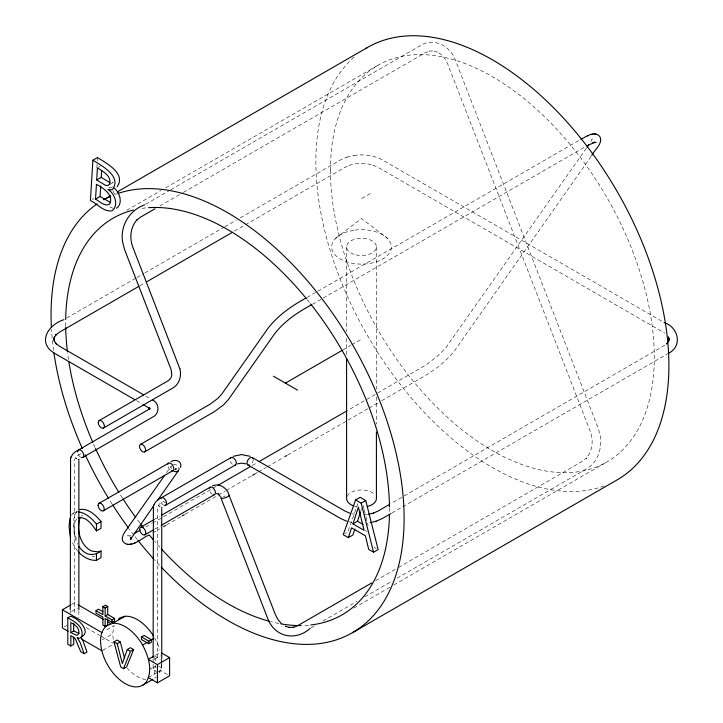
<?xml version="1.0" encoding="UTF-8"?>
<svg xmlns="http://www.w3.org/2000/svg" width="723" height="723" viewBox="0 0 723 723"><rect width="100%" height="100%" fill="white"/><g stroke="black" fill="none" stroke-linecap="round" stroke-linejoin="round"><path stroke-width="0.54" stroke-dasharray="3.62 2.71" d="M96.837 167.637L97.18 162.033M97.253 160.913L97.46 157.551M113.258 639.43L112.652 633.818L114.117 625.558L104.754 630.971M161.844 663.271L161.121 669.164L158.653 674.613M360.913 510.79L361.599 508.694M357.921 503.633L347.808 532.056L345.07 533.637M154.415 674.053L155.87 665.802L149.788 669.317M590.98 141.627L592.155 138.816L592.453 140.967M76.548 518.915C72.002 526.452 73.891 536.638 77.478 544.256M166.579 472.607L171.089 466.19M586.38 148.26L445.278 348.477L436.647 356.855L426.308 364.772L348.025 410.23M591.143 156.385L454.857 350.284C446.95 360.461 436.647 368.585 425.73 375.309L379.765 401.843M71.288 515.336L73.059 513.303L76.71 511.197M77.036 511.351C71.053 520 73.529 532.191 77.478 541.283M109.643 184.627L113.972 181.771M335.671 238.292L361.5 218.482L387.329 238.292M664.88 345.187L390.863 503.66M81.112 516.285L82.621 515.255M98.328 167.293L100.154 166.236M110.682 187.826L112.508 186.769M92.255 199.494L94.08 198.436M126.76 210.294L160.958 190.547M165.838 187.727L377.876 65.314M145.477 204.347L169.86 190.266M170.836 189.706L421.563 44.943C434.604 37.28 450.98 46.905 455.409 60.208L598.319 428.531L600.298 435.888C602.169 447.962 598.057 461.753 587.284 468.414L396.068 578.816M159.937 205.938L182.386 192.978M183.362 192.408L425.486 52.625L430.022 50.89L429.372 51.098L433.908 50.935L433.24 50.845L437.74 52.183L437.216 51.839L441.419 54.641L444.952 58.699L447.682 63.931L590.239 431.36C593.619 440.343 592.67 450.781 586.163 458.391L586.57 458.002L582.593 461.184L397.099 568.278M66.769 318.012L136.005 278.039M136.981 277.469L143.814 273.529M144.79 272.969L223.778 227.356M224.754 226.796L236.457 220.045M240.361 217.786L340.813 159.792L347.203 157.054M139.738 285.82L144.618 283.009M234.469 231.125L344.835 167.411L349.824 165.196L349.381 165.305C357.234 162.847 365.766 162.847 373.619 165.305L373.176 165.196L378.165 167.411L664.88 333.213M370.321 193.529L361.5 198.617L363.145 198.229M307.049 297.442L316.828 291.794M317.804 291.233L579.9 139.91M312.426 304.284L322.196 298.635M323.181 298.075L586.064 146.299M80.669 453.683L77.623 455.445A4.302 2.485 -60 0 0 74.577 460.714L74.577 614.514M342.964 349.896L350.772 345.395M351.749 344.835L361.5 339.195M154.098 519.557L159.9 516.213M145.73 527.022L151.595 523.642M152.571 523.072L212.191 488.658M213.168 488.088L216.096 486.398M252.255 465.522L257.144 462.702M154.568 529.227L160.379 525.874M152.878 532.842L159.72 528.884M166.57 524.934L181.238 516.466M185.151 514.207L217.424 495.571M218.4 495.011L225.242 491.062M226.227 490.492L252.625 475.246M254.586 474.116L257.515 472.426M258.5 471.857L266.317 467.347M267.302 466.778L283.922 457.18M287.835 454.921L368.034 408.622M369.01 408.061L378.789 402.413M71.767 604.356L74.577 602.738L77.469 604.401M71.532 611.522L77.623 608.007M64.275 626.886L67.085 625.259M102.35 639.765L112.652 633.818M102.883 650.248L113.177 644.301M157.424 618.861L157.424 618.057M391.938 512.978L401.699 507.347M402.675 506.778L666.958 354.189M155.355 660.976L154.415 655.851L159.629 652.842M154.388 659.349L160.47 655.842M148.323 677.568L157.885 672.047M158.762 671.55L160.497 670.546L167.781 674.749M375.617 580.677L396.123 568.847M311.188 627.817L314.116 626.127M322.892 621.057L357.045 601.346M364.844 596.837L391.188 581.635M353.809 608.07L389.959 587.203M393.872 584.943L606.877 461.961M73.059 513.303L77.099 511.929M112.381 182.901L113.294 182.521M130.764 535.219L126.932 535.915L130.05 536.602M353.872 155.463C363.461 154.089 373.547 155.237 382.187 159.792L663.063 321.952M367.546 514.541L363.588 514.803M346.76 157.162L354.098 155.4M352.3 513.791L354.523 514.324M348.784 521.726L351.839 522.458M113.168 208.332L107.899 206.182M92.038 556.023L94.83 556.936M76.755 458.518L75.825 457.921L76.81 458.427M160.271 506.678C158.897 506.606 157.885 504.817 159.666 506.254M145.703 396.023L150.592 398.843M365.377 530.537L367.221 531.595M136.475 400.632L142.286 403.985M374.243 547.32L376.186 548.441M165.793 502.837L163.515 501.518L160.47 503.271A4.302 2.485 -60 0 0 157.424 508.549L157.424 657.596M154.415 655.851L160.47 659.349M86.145 627.618L99.647 635.409M100.614 635.969L113.15 643.208M108.857 186.977L110.402 188.224M77.741 551.098L74.55 546.832L71.505 540.668M112.779 190.601L114.948 194.713M154.74 637.984L158.653 646.145L159.864 650.212M363.226 505.567L364.003 508.721M364.256 509.778L365.811 516.095M366.064 517.153L368.134 525.576M161.654 659.394L161.961 662.286M376.412 246.905L376.412 389.101M376.412 396.999L376.412 424.085M346.588 246.905L346.588 331.541M346.588 338.319L346.588 355.246M161.735 659.828L161.735 663.217M161.735 664.347L161.735 668.865A4.302 2.485 0 0 1 158.545 671.26M153.122 658.698L153.122 663.217M153.122 664.347L153.122 668.865A4.302 2.485 0 0 0 156.313 671.26M78.879 610.881L78.879 617.65M70.276 610.926L70.276 613.176M159.638 565.422A249.652 144.139 60 0 1 154.216 559.566M137.271 539.53A249.652 144.139 60 0 1 134.568 536.059M133.891 535.192A249.652 144.139 60 0 1 129.218 528.992M112.056 503.94A249.652 144.139 60 0 1 109.065 499.168M53.583 350.465A249.652 144.139 60 0 1 51.505 329.444M114.776 194.595A249.652 144.139 60 0 1 116.891 193.818M308.549 625.196A229.001 132.219 60 0 1 302.214 625.549M278.726 623.461A229.001 132.219 60 0 1 270.646 621.626M159.873 547.275A229.001 132.219 60 0 1 154.614 541.319M139.828 523A229.001 132.219 60 0 1 136.493 518.518M122.449 498.03A229.001 132.219 60 0 1 119.431 493.24M95.065 447.483A229.001 132.219 60 0 1 93.249 443.38M68.504 359.638A229.001 132.219 60 0 1 67.564 352.77M65.676 326.2A229.001 132.219 60 0 1 65.676 319.494M142.106 208.36A229.001 132.219 60 0 1 148.703 207.673M307.121 299.566A229.001 132.219 60 0 1 309.914 303.045M389.498 507.889A229.001 132.219 60 0 1 389.48 513.538M604.121 485.955A249.652 144.139 60 0 1 367.546 335.707A249.652 144.139 60 0 1 355.716 55.707M170.113 469.751A4.302 2.377 59.4 0 1 167.808 465.088M171.478 468.784A4.302 3.317 36.1 0 1 171.27 466.01M173.285 464.401A4.302 3.317 36.1 0 1 178.626 467.23M212.472 494.342A4.302 2.458 57.8 0 1 209.417 490.104M223.38 496.719A4.302 0.831 -19.7 0 1 225.449 495.933M356.71 506.724A14.912 8.613 0 0 1 354.903 506.29M347.094 496.34A14.912 8.613 0 0 1 359.557 490.031A14.912 8.613 0 0 1 374.415 494.27M80.669 457.198A4.302 2.485 60 0 1 77.723 452.896M70.42 621.672A4.302 2.485 0 0 1 70.276 621.03M163.515 505.034A4.302 2.485 60 0 1 160.578 500.732M158.545 666.461A4.302 2.485 0 0 1 161.735 668.865M153.122 668.865A4.302 2.485 0 0 1 156.313 666.461M145.73 679.665A34.867 20.127 60 0 1 127.131 668.106M156.466 677.026A34.867 20.127 60 0 1 154.74 678.246M232.363 464.256A4.302 2.567 58.4 0 1 230.031 459.602M253.303 459.602A4.302 2.567 -58.4 0 1 250.158 464.817M353.782 230.266L346.588 231.984A29.833 17.225 0 0 0 344.392 261.003A29.833 17.225 0 0 0 390.872 249.887A29.833 17.225 0 0 0 353.782 230.266M354.044 254.36L350.953 252.987A14.912 8.613 0 0 1 356.403 238.807A14.912 8.613 0 0 1 376.358 247.655A14.912 8.613 0 0 1 354.044 254.36M330.447 170.149A229.001 132.219 60 0 0 573.339 472.318A229.001 132.219 60 0 0 573.339 148.45A229.001 132.219 60 0 0 330.447 170.149"/><path stroke-width="1.08" d="M92.896 160.181L90.429 200.542C97.37 203.841 103.579 212.074 111.984 210.863C119.223 205.477 114.704 193.484 107.944 189.408L110.502 189.959L112.544 189.381C121.916 176.394 101.699 165.703 92.896 160.181L97.46 157.551C106.263 163.064 126.489 173.755 117.108 186.751M96.674 179.982L97.415 167.817C102.928 171.369 112.354 176.376 109.408 184.41L107.817 185.54L105.377 185.251L96.674 179.982L101.238 177.352L101.645 170.718M95.499 199.123L96.457 184.293C103 187.962 114.216 194.948 109.616 204.103C104.736 207.013 99.575 201.274 95.499 199.123L100.072 196.493L100.75 185.892M70.565 458.617L70.276 609.805M153.412 506.452L153.122 657.578M70.023 518.21L69.01 526.471L70.375 537.189M668.432 341.608L669.191 338.292L669.191 340.108L668.432 336.791M180.434 467.401C182.856 461.672 175.201 458.319 171.08 461.762M70.953 457.307L72.698 454.18L75.328 451.794L148.107 409.778L149.589 408.667L149.462 407.98L149.824 409.082L149.001 407.935L149.589 408.459L143.253 404.546M153.8 505.142L155.544 502.006L158.174 499.629L230.953 457.614M70.429 459.06L71.017 457.081M153.285 506.895L153.872 504.916M161.618 507.763L161.889 507.293M352.932 523.877L358.4 507.148L364.085 530.321L352.932 523.877L357.496 521.247L360.578 511.83M348.323 537.623L351.595 527.853L365.422 535.833L368.703 549.399L373.565 552.2L378.129 549.561L365.739 500.524L360.171 497.316L355.608 499.955L343.244 534.695L348.323 537.623L352.887 534.993L354.848 529.128M79.955 517.948C77.216 526.38 78.473 536.33 83.398 543.768A16.376 9.453 60 0 0 91.884 551.116L97.768 551.812L101.03 551.071L101.03 557.695L96.466 560.325C89.498 560.786 83.028 556.882 78.418 551.911M113.972 641.825L120.75 667.058L123.525 668.658L126.633 666.868L133.61 649.57L130.384 647.709L127.275 649.507L122.332 663.506L117.198 643.687L113.972 641.825L117.081 640.027L120.298 641.888L124.627 658.581M123.525 668.658L130.502 651.369L133.61 649.57M164.645 475.354L125.359 531.242C123.055 534.36 120.289 540 124.329 542.955C132.39 548.188 141.807 537.767 148.965 535.101M153.303 506.407L130.908 538.689L131.179 537.695L130.845 539.584L130.547 537.433M157.804 500.009L178.373 470.736M587.031 147.338L588.974 144.573M591.794 155.463C594.333 149.923 603.28 143.669 599.873 136.656C594.957 130.267 586.172 136.62 580.885 139.349M668.847 340.831L666.588 343.985L667.184 343.452M79.042 459.466L78.771 459.936L78.337 459.43M118.31 619.313L119.873 617.858L124.98 616.285A34.867 20.127 60 0 1 153.701 636.258M667.935 353.628C683.072 346.434 678.599 327.176 664.039 322.512M116.548 208.224C123.262 203.47 119.792 192.661 114.306 188.107M110.574 195.797L103.732 199.747A249.652 144.139 60 0 1 110.637 196.304M117.415 191.848L367.546 47.438M144.501 204.916C129.119 210.294 119.738 226.606 122.702 242.512L124.681 249.869L171.206 369.787L171.821 375.192L170.854 378.12L168.712 380.434L99.15 420.596M155.047 208.757L140.407 217.216L136.43 220.398L136.837 220C130.339 227.555 129.408 237.975 132.761 247.04L179.828 368.694M63.841 319.702C47.664 324.889 36.647 343.181 55.065 353.628L134.532 399.512M138.762 286.389L59.648 332.065L55.816 334.948L56.412 334.415L54.153 337.569L54.568 336.791L53.809 340.108L53.809 338.292L54.568 341.608L54.153 340.831L56.412 343.985L55.816 343.452L59.648 346.335L143.75 394.894M146.57 281.88L232.517 232.255M306.073 298.012C291.857 305.739 278.165 315.228 268.143 328.106L221.645 394.261L217.695 398.536L210.05 404.22L140.416 444.428M311.45 304.844C297.768 312.273 284.392 321.157 274.758 333.61L228.287 399.72L223.561 404.826L214.406 411.649L144.717 451.884M103.452 428.052L173.213 387.781C179.593 383.922 181.735 375.463 179.801 368.549M82.82 457.415L152.544 417.153C159.756 413.936 159.756 403.19 152.544 399.973M285.413 383.127L341.988 350.465M98.997 503.362L168.631 463.154M103.299 510.818L172.987 470.583M101.03 521.536L101.03 528.233L96.466 530.872L96.466 524.166L101.03 521.536C95.825 515.354 88.685 508.17 79.873 509.489M165.666 505.241L235.4 464.988M140.569 527.365L154.098 519.557M161.825 515.092L210.14 487.203M78.825 546.398A16.376 9.453 60 0 0 87.311 553.755C92.011 555.517 97.162 554.008 101.03 551.071M139.873 530.411L134.216 533.574M218.048 485.269L250.303 466.651M259.096 461.572L347.049 410.791M144.88 534.821L153.592 529.787M161.346 525.314L214.632 494.55M163.633 526.633L165.585 525.504M182.214 515.897L184.175 514.776M252.625 475.246L254.586 474.116M284.898 456.611L286.859 455.49M68.188 631.306L62.404 627.962L62.404 609.76L70.836 604.898M73.71 637.026L73.71 644.347L70.827 646.01L67.799 644.256L67.799 617.876L70.673 616.213C77.262 618.048 91.568 630.664 81.997 636.656M124.98 616.285L112.806 623.316L105.142 626.362L102.874 625.052L102.874 617.117L96.014 613.158L96.014 610.646L98.572 609.173L102.856 611.694M96.014 610.646L102.874 614.686L102.874 606.669L105.431 605.196L107.718 606.516L107.718 614.532L105.16 616.005L105.16 607.989L107.718 606.516M70.827 632.634L76.258 635.165L77.704 634.93L78.599 633.926C80.217 628.54 75.156 624.6 70.827 622.702L70.827 632.634L73.71 630.971L79.132 633.502M105.16 616.005L112.011 619.882L114.568 618.409L114.568 620.921L112.011 622.395L105.142 618.427L105.142 626.362M70.827 646.01L70.827 635.544L75.192 638.671L80.795 651.766L84.112 653.682L86.995 652.019L82.964 640.695L81.03 637.171M117.198 643.687L120.298 641.888M355.608 499.955L361.175 503.163L365.739 500.524M141.455 636.909L144.013 635.436L151.342 639.674L151.342 642.25L148.793 643.723L141.455 639.494L141.455 636.909L148.793 641.147L151.342 639.674M112.806 623.316A34.867 20.127 60 0 1 142.567 645.015L147.248 642.313M150.99 640.153L153.8 638.526M388.911 504.781L378.165 510.989L373.176 513.203L373.619 513.086L368.477 514.324M390.971 513.538L382.187 518.608L375.797 521.346M153.538 656.357L148.323 659.367L157.424 664.627L169.598 657.596L169.598 675.797L157.424 682.828L148.323 677.568M142.567 685.277L152.869 679.331M371.712 582.937L297.514 625.775L292.978 627.51L293.628 627.302L289.092 627.465L289.76 627.555L285.26 626.217L285.784 626.561M310.212 628.386C295.336 641.527 274.613 637.207 267.591 618.192L221.13 498.445M352.408 632.715L617.198 479.846A249.652 144.139 60 0 0 616.24 189.923A249.652 144.139 60 0 0 365.657 48.558M587.04 145.73L594.83 142.25L592.869 142.648L596.068 142.476L593.908 142.304M233.213 456.321L241.672 454.559L250.122 456.321M175.129 469.354L176.376 468.911L175.689 468.992M212.49 485.865C219.494 482.639 227.573 488.332 229.119 495.391L275.318 614.46L278.048 619.701L281.581 623.759M591.224 134.478L593.185 134.08M587.501 135.807L588.314 135.517M131.776 543.922L129.815 544.32M134.686 542.883L135.499 542.593M237.289 463.904L241.672 463.136L246.055 463.904M370.149 522.693L376.24 521.238M78.057 517.894C86.516 516.077 92.246 525.015 96.466 530.872M594.758 134.008L595.851 133.945M127.149 544.455L128.242 544.392M216.548 493.475L218.816 494.306L218.337 493.99L220.678 497.072M78.003 511.83C85.793 512.652 91.694 518.436 96.466 524.166M109.706 202.051L100.072 196.493M349.824 513.203L344.835 510.989L252.381 457.614M346.76 521.238L340.813 518.608L247.935 464.988M109.941 182.621L101.238 177.352M107.718 614.532L114.568 618.409M273.439 376.213L297.587 390.158M357.496 521.247L363.073 524.464M102.874 606.669L105.16 607.989M78.436 604.961L103.506 619.439M107.365 621.663L110.258 623.334M161.41 652.869L169.598 657.596M62.404 609.76L101.943 632.589M127.275 649.507L130.502 651.369M67.799 617.876C74.008 621.147 82.214 625.549 82.061 633.71C82.648 636.565 79.864 639.792 77.108 637.614L80.09 642.349L84.112 653.682M81.69 639.105L101.943 650.79M142.567 645.015C148.405 655.915 153.068 670.049 146.48 681.644A34.867 20.127 60 0 1 103.787 656.99C100.099 646.796 97.614 632.264 107.7 624.889L107.7 618.942M361.175 503.163L373.565 552.2M376.412 431.983L376.412 498.572A14.912 8.613 0 0 1 367.212 506.525M346.588 358.626L346.588 498.572A14.912 8.613 0 0 0 354.044 506.028M161.735 508.712L161.735 658.698M157.424 664.627L157.424 682.828M148.793 641.147L148.793 643.723M112.011 619.882L112.011 622.395M96.466 553.71L96.466 560.325M78.879 460.876L78.879 609.751M73.71 623.244L73.71 630.971M117.957 193.457A249.652 144.139 60 0 1 345.178 332.381A249.652 144.139 60 0 1 377.397 610.818A249.652 144.139 60 0 1 161.202 567.067M153.448 558.716A249.652 144.139 60 0 1 137.957 540.379M128.558 528.088A249.652 144.139 60 0 1 112.661 504.889M108.477 498.21A249.652 144.139 60 0 1 85.124 454.659M82.35 448.531A249.652 144.139 60 0 1 53.9 352.716M51.387 327.284A249.652 144.139 60 0 1 97.162 203.85M301.139 625.567A229.001 132.219 60 0 1 281.021 623.877M269.489 621.328A229.001 132.219 60 0 1 161.392 548.947M153.14 539.593A229.001 132.219 60 0 1 149.489 535.228M143.208 527.392A229.001 132.219 60 0 1 140.497 523.886M135.834 517.614A229.001 132.219 60 0 1 123.055 498.978M118.834 492.282A229.001 132.219 60 0 1 95.535 448.504M92.806 442.349A229.001 132.219 60 0 1 68.866 361.934M67.42 351.631A229.001 132.219 60 0 1 65.694 327.266M65.676 319.494A229.001 132.219 60 0 1 133.285 210.068M148.703 207.673A229.001 132.219 60 0 1 306.398 298.68M310.601 303.904A229.001 132.219 60 0 1 389.489 506.832M389.462 514.713A229.001 132.219 60 0 1 310.809 624.961M167.89 464.247A4.302 2.377 59.4 0 1 170.98 463.57A4.302 2.377 59.4 0 1 173.782 468.35A4.302 2.377 59.4 0 1 171.667 470.682M178.834 470.004A4.302 3.317 36.1 0 1 172.842 470.483M178.961 468.188A4.302 3.317 36.1 0 1 179.033 469.137M209.372 488.305A4.302 2.458 57.8 0 1 214.198 489.182A4.302 2.458 57.8 0 1 214.008 494.74M228.793 495.282A4.302 0.831 -19.7 0 1 224.799 497.903A4.302 0.831 -19.7 0 1 221.78 497.569M77.623 451.929A4.302 2.485 60 0 1 80.398 450.031A4.302 2.485 60 0 1 83.66 454.803A4.302 2.485 60 0 1 81.455 457.532M160.877 498.237A4.302 2.485 60 0 1 165.929 500.768A4.302 2.485 60 0 1 164.302 505.368M230.456 458.066A4.302 2.567 58.4 0 1 235.4 460.018A4.302 2.567 58.4 0 1 234.749 465.196M249.345 465.133A4.302 2.567 -58.4 0 1 247.944 460.018A4.302 2.567 -58.4 0 1 253.195 458.744M149.525 408.558L149.462 409.146L149.824 408.043L149.001 409.191L149.589 408.667M139.53 446.398A4.302 2.485 60 0 0 144.094 452.074A4.302 2.485 60 0 0 144.094 445.992A4.302 2.485 60 0 0 139.53 446.398M98.102 505.332A4.302 2.485 60 0 0 102.666 511.007A4.302 2.485 60 0 0 102.666 504.925A4.302 2.485 60 0 0 98.102 505.332M98.256 422.566A4.302 2.485 60 0 0 102.82 428.251A4.302 2.485 60 0 0 102.82 422.16A4.302 2.485 60 0 0 98.256 422.566M139.684 529.335A4.302 2.485 60 0 0 144.248 535.02A4.302 2.485 60 0 0 144.248 528.929A4.302 2.485 60 0 0 139.684 529.335"/></g></svg>
